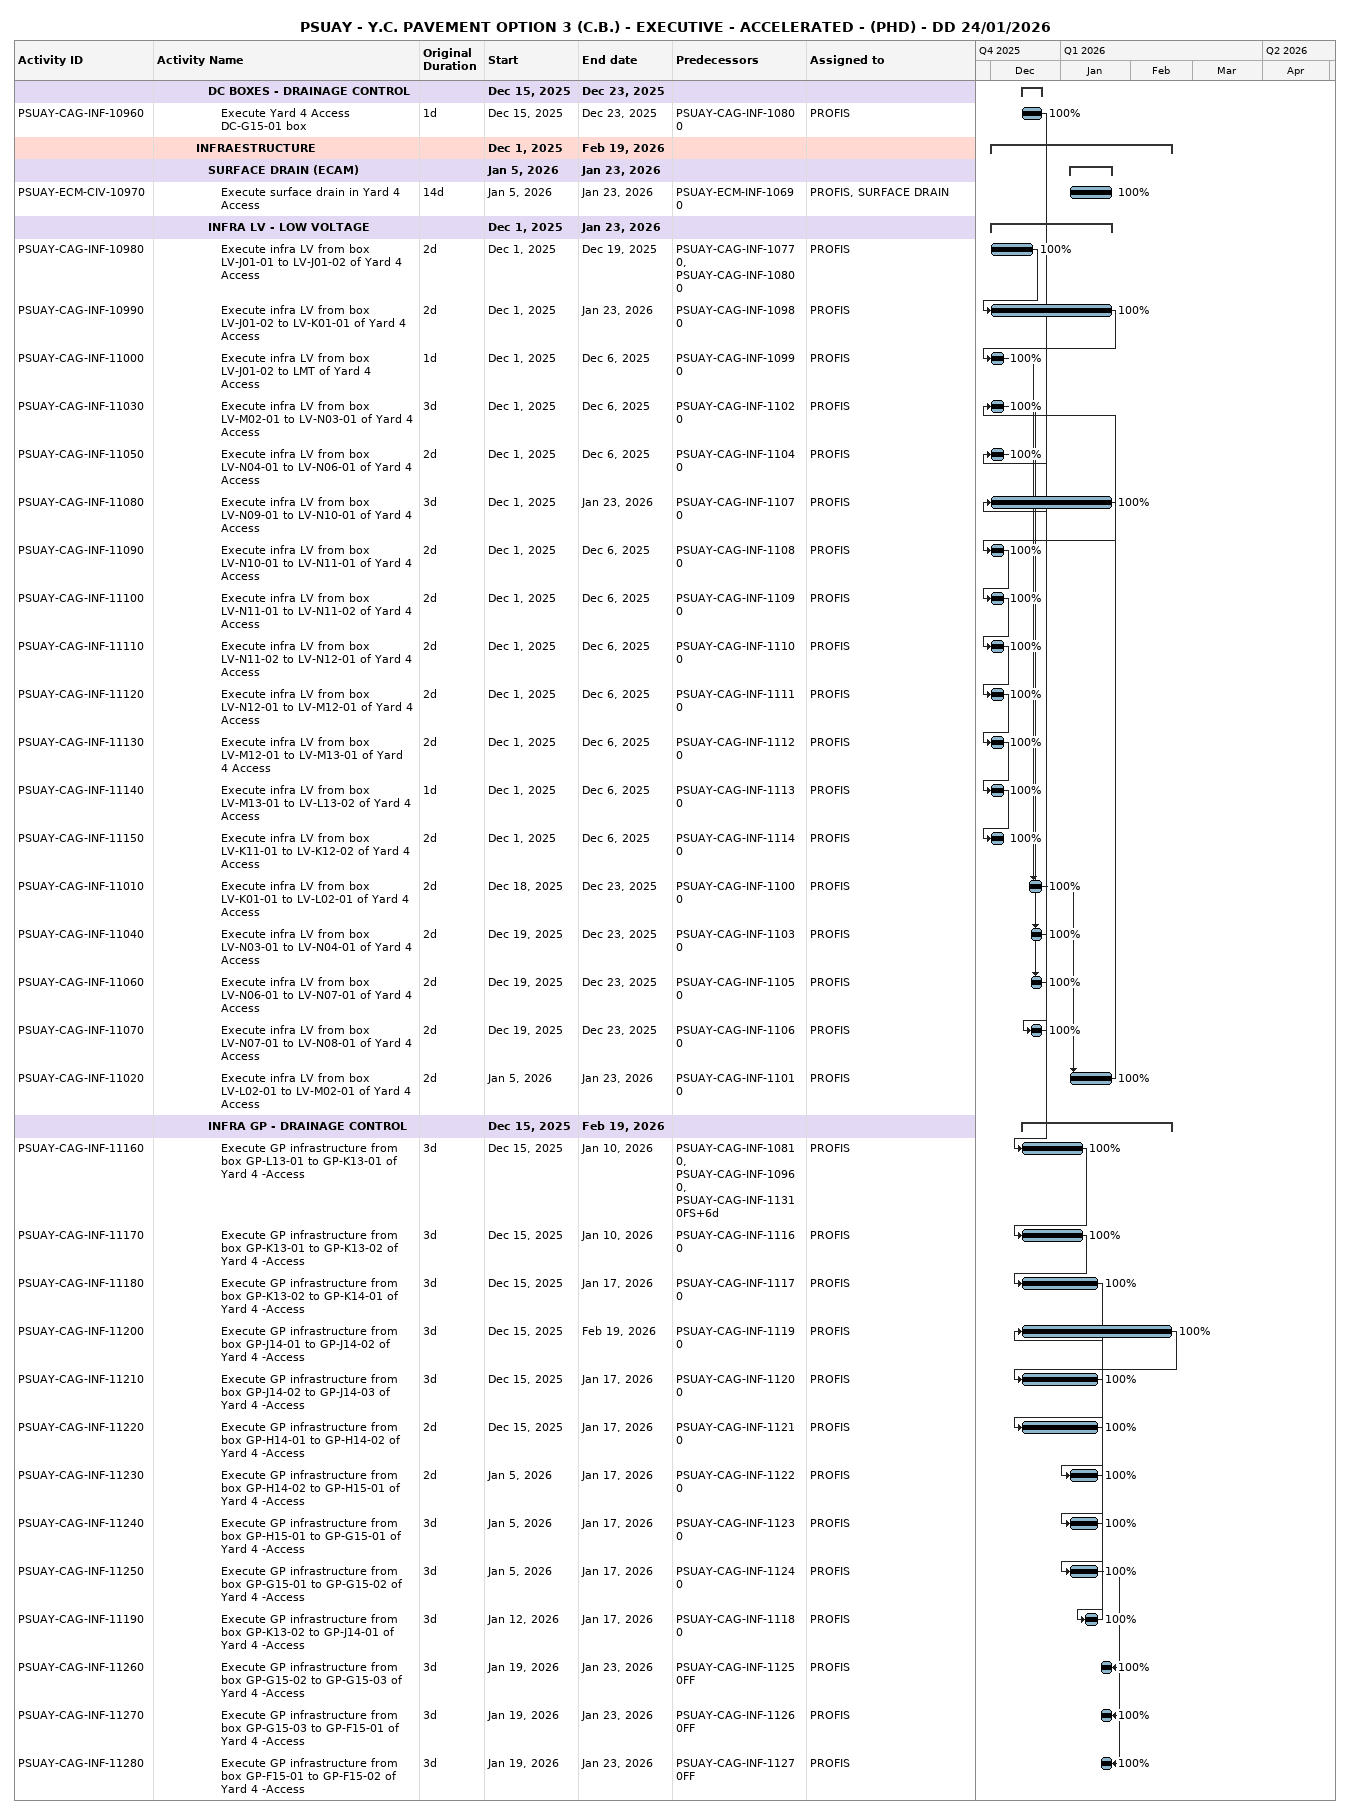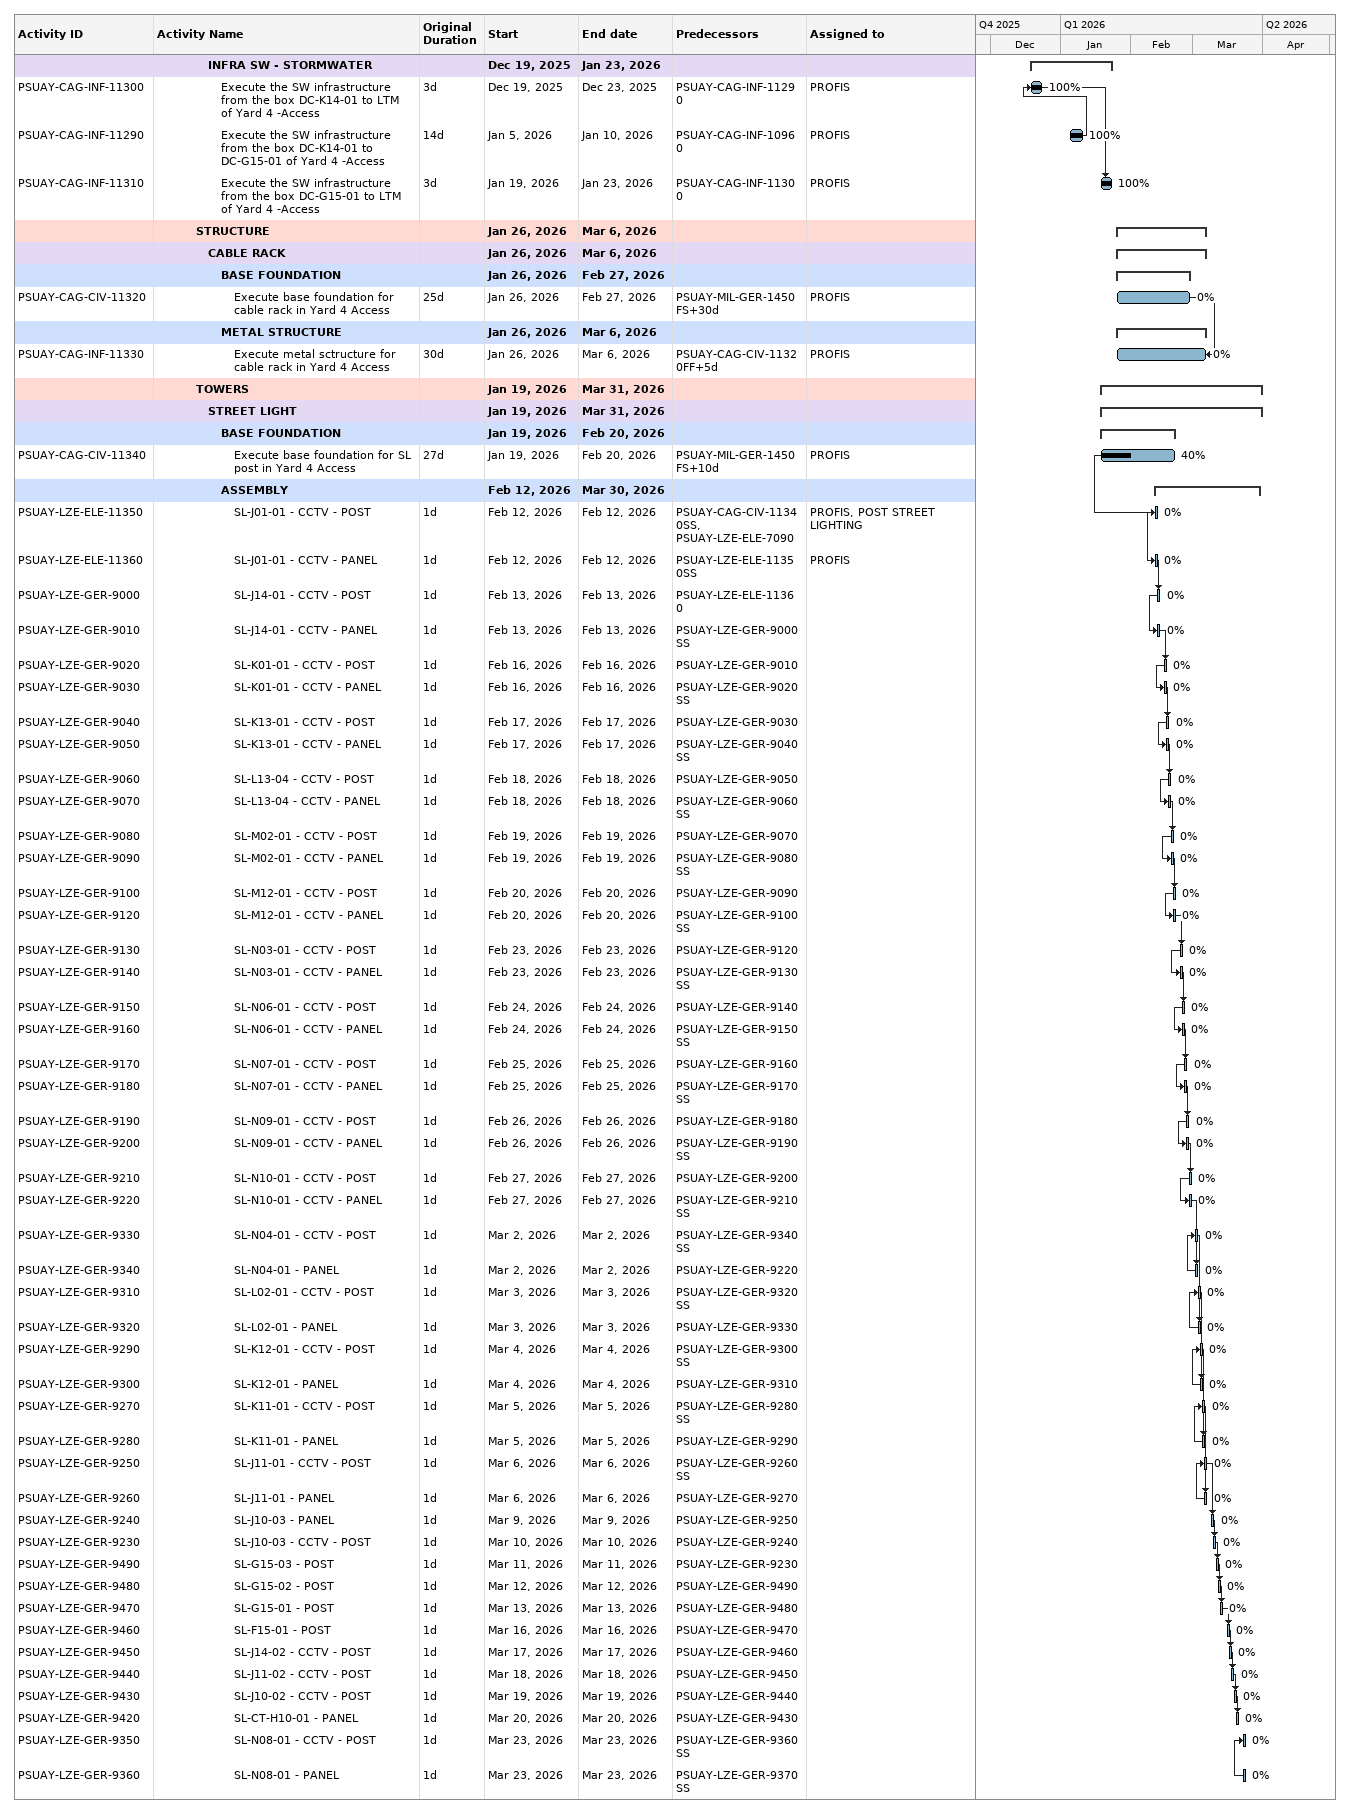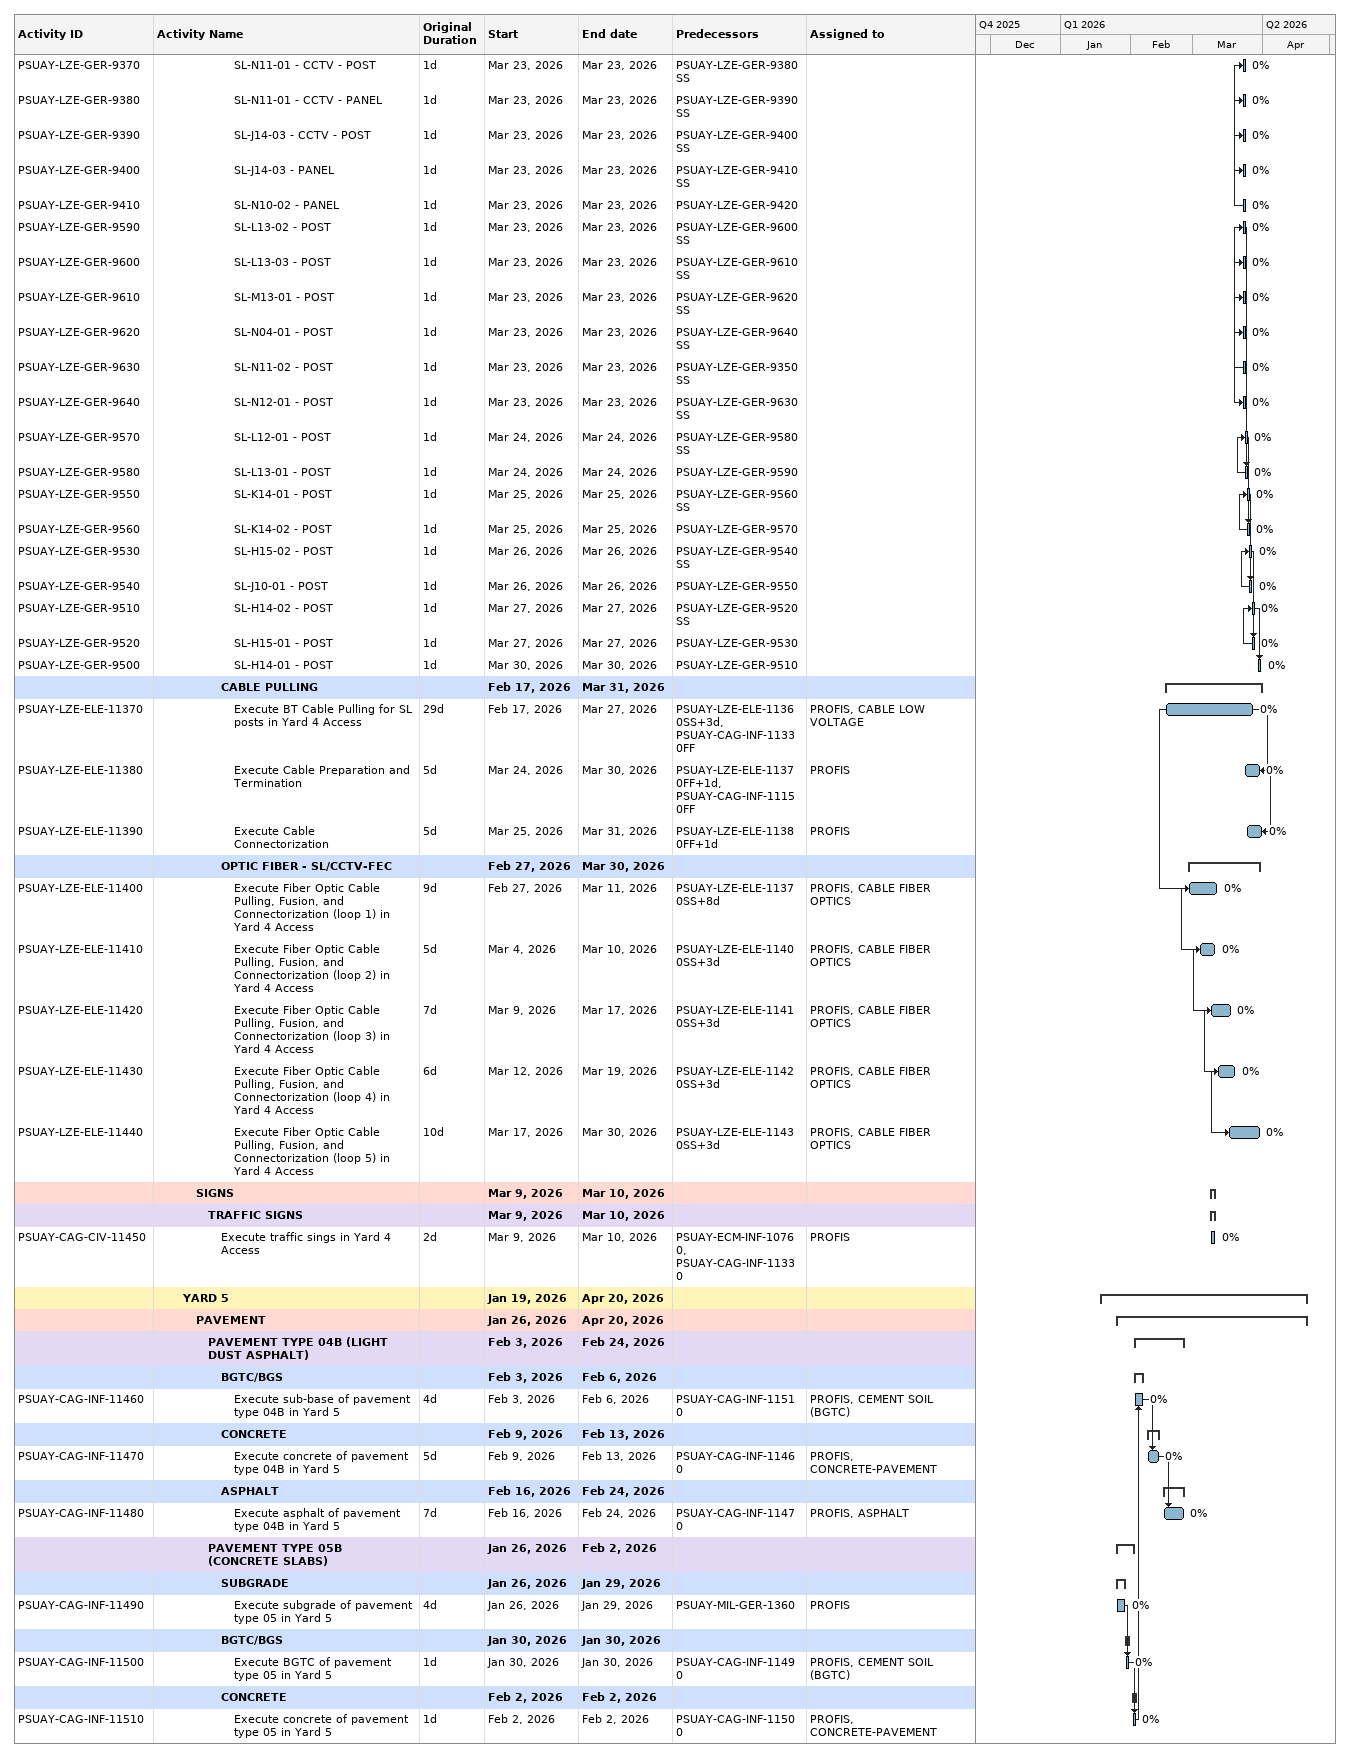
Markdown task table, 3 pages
PSUAY - Y.C. PAVEMENT OPTION 3 (C.B.) - EXECUTIVE - ACCELERATED - (PHD) - DD 24/01/2026

| ID | Level | Task | Original duration | Start | Finish | Predecessors | Resources | % complete |
|---|---|---|---|---|---|---|---|---|
|  | 5 | **DC BOXES - DRAINAGE CONTROL** |  | 2025-12-15 | 2025-12-23 |  |  |  |
| PSUAY-CAG-INF-10960 | 6 | Execute Yard 4 Access DC-G15-01 box | 1d | 2025-12-15 | 2025-12-23 | PSUAY-CAG-INF-10800 | PROFIS | 100 |
|  | 4 | **INFRAESTRUCTURE** |  | 2025-12-01 | 2026-02-19 |  |  |  |
|  | 5 | **SURFACE DRAIN (ECAM)** |  | 2026-01-05 | 2026-01-23 |  |  |  |
| PSUAY-ECM-CIV-10970 | 6 | Execute surface drain in Yard 4 Access | 14d | 2026-01-05 | 2026-01-23 | PSUAY-ECM-INF-10690 | PROFIS, SURFACE DRAIN | 100 |
|  | 5 | **INFRA LV - LOW VOLTAGE** |  | 2025-12-01 | 2026-01-23 |  |  |  |
| PSUAY-CAG-INF-10980 | 6 | Execute infra LV from box LV-J01-01 to LV-J01-02 of Yard 4 Access | 2d | 2025-12-01 | 2025-12-19 | PSUAY-CAG-INF-10770, PSUAY-CAG-INF-10800 | PROFIS | 100 |
| PSUAY-CAG-INF-10990 | 6 | Execute infra LV from box LV-J01-02 to LV-K01-01 of Yard 4 Access | 2d | 2025-12-01 | 2026-01-23 | PSUAY-CAG-INF-10980 | PROFIS | 100 |
| PSUAY-CAG-INF-11000 | 6 | Execute infra LV from box LV-J01-02 to LMT of Yard 4 Access | 1d | 2025-12-01 | 2025-12-06 | PSUAY-CAG-INF-10990 | PROFIS | 100 |
| PSUAY-CAG-INF-11030 | 6 | Execute infra LV from box LV-M02-01 to LV-N03-01 of Yard 4 Access | 3d | 2025-12-01 | 2025-12-06 | PSUAY-CAG-INF-11020 | PROFIS | 100 |
| PSUAY-CAG-INF-11050 | 6 | Execute infra LV from box LV-N04-01 to LV-N06-01 of Yard 4 Access | 2d | 2025-12-01 | 2025-12-06 | PSUAY-CAG-INF-11040 | PROFIS | 100 |
| PSUAY-CAG-INF-11080 | 6 | Execute infra LV from box LV-N09-01 to LV-N10-01 of Yard 4 Access | 3d | 2025-12-01 | 2026-01-23 | PSUAY-CAG-INF-11070 | PROFIS | 100 |
| PSUAY-CAG-INF-11090 | 6 | Execute infra LV from box LV-N10-01 to LV-N11-01 of Yard 4 Access | 2d | 2025-12-01 | 2025-12-06 | PSUAY-CAG-INF-11080 | PROFIS | 100 |
| PSUAY-CAG-INF-11100 | 6 | Execute infra LV from box LV-N11-01 to LV-N11-02 of Yard 4 Access | 2d | 2025-12-01 | 2025-12-06 | PSUAY-CAG-INF-11090 | PROFIS | 100 |
| PSUAY-CAG-INF-11110 | 6 | Execute infra LV from box LV-N11-02 to LV-N12-01 of Yard 4 Access | 2d | 2025-12-01 | 2025-12-06 | PSUAY-CAG-INF-11100 | PROFIS | 100 |
| PSUAY-CAG-INF-11120 | 6 | Execute infra LV from box LV-N12-01 to LV-M12-01 of Yard 4 Access | 2d | 2025-12-01 | 2025-12-06 | PSUAY-CAG-INF-11110 | PROFIS | 100 |
| PSUAY-CAG-INF-11130 | 6 | Execute infra LV from box LV-M12-01 to LV-M13-01 of Yard 4 Access | 2d | 2025-12-01 | 2025-12-06 | PSUAY-CAG-INF-11120 | PROFIS | 100 |
| PSUAY-CAG-INF-11140 | 6 | Execute infra LV from box LV-M13-01 to LV-L13-02 of Yard 4 Access | 1d | 2025-12-01 | 2025-12-06 | PSUAY-CAG-INF-11130 | PROFIS | 100 |
| PSUAY-CAG-INF-11150 | 6 | Execute infra LV from box LV-K11-01 to LV-K12-02 of Yard 4 Access | 2d | 2025-12-01 | 2025-12-06 | PSUAY-CAG-INF-11140 | PROFIS | 100 |
| PSUAY-CAG-INF-11010 | 6 | Execute infra LV from box LV-K01-01 to LV-L02-01 of Yard 4 Access | 2d | 2025-12-18 | 2025-12-23 | PSUAY-CAG-INF-11000 | PROFIS | 100 |
| PSUAY-CAG-INF-11040 | 6 | Execute infra LV from box LV-N03-01 to LV-N04-01 of Yard 4 Access | 2d | 2025-12-19 | 2025-12-23 | PSUAY-CAG-INF-11030 | PROFIS | 100 |
| PSUAY-CAG-INF-11060 | 6 | Execute infra LV from box LV-N06-01 to LV-N07-01 of Yard 4 Access | 2d | 2025-12-19 | 2025-12-23 | PSUAY-CAG-INF-11050 | PROFIS | 100 |
| PSUAY-CAG-INF-11070 | 6 | Execute infra LV from box LV-N07-01 to LV-N08-01 of Yard 4 Access | 2d | 2025-12-19 | 2025-12-23 | PSUAY-CAG-INF-11060 | PROFIS | 100 |
| PSUAY-CAG-INF-11020 | 6 | Execute infra LV from box LV-L02-01 to LV-M02-01 of Yard 4 Access | 2d | 2026-01-05 | 2026-01-23 | PSUAY-CAG-INF-11010 | PROFIS | 100 |
|  | 5 | **INFRA GP - DRAINAGE CONTROL** |  | 2025-12-15 | 2026-02-19 |  |  |  |
| PSUAY-CAG-INF-11160 | 6 | Execute GP infrastructure from box GP-L13-01 to GP-K13-01 of Yard 4 -Access | 3d | 2025-12-15 | 2026-01-10 | PSUAY-CAG-INF-10810, PSUAY-CAG-INF-10960, PSUAY-CAG-INF-11310FS+6d | PROFIS | 100 |
| PSUAY-CAG-INF-11170 | 6 | Execute GP infrastructure from box GP-K13-01 to GP-K13-02 of Yard 4 -Access | 3d | 2025-12-15 | 2026-01-10 | PSUAY-CAG-INF-11160 | PROFIS | 100 |
| PSUAY-CAG-INF-11180 | 6 | Execute GP infrastructure from box GP-K13-02 to GP-K14-01 of Yard 4 -Access | 3d | 2025-12-15 | 2026-01-17 | PSUAY-CAG-INF-11170 | PROFIS | 100 |
| PSUAY-CAG-INF-11200 | 6 | Execute GP infrastructure from box GP-J14-01 to GP-J14-02 of Yard 4 -Access | 3d | 2025-12-15 | 2026-02-19 | PSUAY-CAG-INF-11190 | PROFIS | 100 |
| PSUAY-CAG-INF-11210 | 6 | Execute GP infrastructure from box GP-J14-02 to GP-J14-03 of Yard 4 -Access | 3d | 2025-12-15 | 2026-01-17 | PSUAY-CAG-INF-11200 | PROFIS | 100 |
| PSUAY-CAG-INF-11220 | 6 | Execute GP infrastructure from box GP-H14-01 to GP-H14-02 of Yard 4 -Access | 2d | 2025-12-15 | 2026-01-17 | PSUAY-CAG-INF-11210 | PROFIS | 100 |
| PSUAY-CAG-INF-11230 | 6 | Execute GP infrastructure from box GP-H14-02 to GP-H15-01 of Yard 4 -Access | 2d | 2026-01-05 | 2026-01-17 | PSUAY-CAG-INF-11220 | PROFIS | 100 |
| PSUAY-CAG-INF-11240 | 6 | Execute GP infrastructure from box GP-H15-01 to GP-G15-01 of Yard 4 -Access | 3d | 2026-01-05 | 2026-01-17 | PSUAY-CAG-INF-11230 | PROFIS | 100 |
| PSUAY-CAG-INF-11250 | 6 | Execute GP infrastructure from box GP-G15-01 to GP-G15-02 of Yard 4 -Access | 3d | 2026-01-05 | 2026-01-17 | PSUAY-CAG-INF-11240 | PROFIS | 100 |
| PSUAY-CAG-INF-11190 | 6 | Execute GP infrastructure from box GP-K13-02 to GP-J14-01 of Yard 4 -Access | 3d | 2026-01-12 | 2026-01-17 | PSUAY-CAG-INF-11180 | PROFIS | 100 |
| PSUAY-CAG-INF-11260 | 6 | Execute GP infrastructure from box GP-G15-02 to GP-G15-03 of Yard 4 -Access | 3d | 2026-01-19 | 2026-01-23 | PSUAY-CAG-INF-11250FF | PROFIS | 100 |
| PSUAY-CAG-INF-11270 | 6 | Execute GP infrastructure from box GP-G15-03 to GP-F15-01 of Yard 4 -Access | 3d | 2026-01-19 | 2026-01-23 | PSUAY-CAG-INF-11260FF | PROFIS | 100 |
| PSUAY-CAG-INF-11280 | 6 | Execute GP infrastructure from box GP-F15-01 to GP-F15-02 of Yard 4 -Access | 3d | 2026-01-19 | 2026-01-23 | PSUAY-CAG-INF-11270FF | PROFIS | 100 |
|  | 5 | **INFRA SW - STORMWATER** |  | 2025-12-19 | 2026-01-23 |  |  |  |
| PSUAY-CAG-INF-11300 | 6 | Execute the SW infrastructure from the box DC-K14-01 to LTM of Yard 4 -Access | 3d | 2025-12-19 | 2025-12-23 | PSUAY-CAG-INF-11290 | PROFIS | 100 |
| PSUAY-CAG-INF-11290 | 6 | Execute the SW infrastructure from the box DC-K14-01 to DC-G15-01 of Yard 4 -Access | 14d | 2026-01-05 | 2026-01-10 | PSUAY-CAG-INF-10960 | PROFIS | 100 |
| PSUAY-CAG-INF-11310 | 6 | Execute the SW infrastructure from the box DC-G15-01 to LTM of Yard 4 -Access | 3d | 2026-01-19 | 2026-01-23 | PSUAY-CAG-INF-11300 | PROFIS | 100 |
|  | 4 | **STRUCTURE** |  | 2026-01-26 | 2026-03-06 |  |  |  |
|  | 5 | **CABLE RACK** |  | 2026-01-26 | 2026-03-06 |  |  |  |
|  | 6 | **BASE FOUNDATION** |  | 2026-01-26 | 2026-02-27 |  |  |  |
| PSUAY-CAG-CIV-11320 | 7 | Execute base foundation for cable rack in Yard 4 Access | 25d | 2026-01-26 | 2026-02-27 | PSUAY-MIL-GER-1450FS+30d | PROFIS | 0 |
|  | 6 | **METAL STRUCTURE** |  | 2026-01-26 | 2026-03-06 |  |  |  |
| PSUAY-CAG-INF-11330 | 7 | Execute metal sctructure for cable rack in Yard 4 Access | 30d | 2026-01-26 | 2026-03-06 | PSUAY-CAG-CIV-11320FF+5d | PROFIS | 0 |
|  | 4 | **TOWERS** |  | 2026-01-19 | 2026-03-31 |  |  |  |
|  | 5 | **STREET LIGHT** |  | 2026-01-19 | 2026-03-31 |  |  |  |
|  | 6 | **BASE FOUNDATION** |  | 2026-01-19 | 2026-02-20 |  |  |  |
| PSUAY-CAG-CIV-11340 | 7 | Execute base foundation for SL post in Yard 4 Access | 27d | 2026-01-19 | 2026-02-20 | PSUAY-MIL-GER-1450FS+10d | PROFIS | 40 |
|  | 6 | **ASSEMBLY** |  | 2026-02-12 | 2026-03-30 |  |  |  |
| PSUAY-LZE-ELE-11350 | 7 | SL-J01-01 - CCTV - POST | 1d | 2026-02-12 | 2026-02-12 | PSUAY-CAG-CIV-11340SS, PSUAY-LZE-ELE-7090 | PROFIS, POST STREET LIGHTING | 0 |
| PSUAY-LZE-ELE-11360 | 7 | SL-J01-01 - CCTV - PANEL | 1d | 2026-02-12 | 2026-02-12 | PSUAY-LZE-ELE-11350SS | PROFIS | 0 |
| PSUAY-LZE-GER-9000 | 7 | SL-J14-01 - CCTV - POST | 1d | 2026-02-13 | 2026-02-13 | PSUAY-LZE-ELE-11360 |  | 0 |
| PSUAY-LZE-GER-9010 | 7 | SL-J14-01 - CCTV - PANEL | 1d | 2026-02-13 | 2026-02-13 | PSUAY-LZE-GER-9000SS |  | 0 |
| PSUAY-LZE-GER-9020 | 7 | SL-K01-01 - CCTV - POST | 1d | 2026-02-16 | 2026-02-16 | PSUAY-LZE-GER-9010 |  | 0 |
| PSUAY-LZE-GER-9030 | 7 | SL-K01-01 - CCTV - PANEL | 1d | 2026-02-16 | 2026-02-16 | PSUAY-LZE-GER-9020SS |  | 0 |
| PSUAY-LZE-GER-9040 | 7 | SL-K13-01 - CCTV - POST | 1d | 2026-02-17 | 2026-02-17 | PSUAY-LZE-GER-9030 |  | 0 |
| PSUAY-LZE-GER-9050 | 7 | SL-K13-01 - CCTV - PANEL | 1d | 2026-02-17 | 2026-02-17 | PSUAY-LZE-GER-9040SS |  | 0 |
| PSUAY-LZE-GER-9060 | 7 | SL-L13-04 - CCTV - POST | 1d | 2026-02-18 | 2026-02-18 | PSUAY-LZE-GER-9050 |  | 0 |
| PSUAY-LZE-GER-9070 | 7 | SL-L13-04 - CCTV - PANEL | 1d | 2026-02-18 | 2026-02-18 | PSUAY-LZE-GER-9060SS |  | 0 |
| PSUAY-LZE-GER-9080 | 7 | SL-M02-01 - CCTV - POST | 1d | 2026-02-19 | 2026-02-19 | PSUAY-LZE-GER-9070 |  | 0 |
| PSUAY-LZE-GER-9090 | 7 | SL-M02-01 - CCTV - PANEL | 1d | 2026-02-19 | 2026-02-19 | PSUAY-LZE-GER-9080SS |  | 0 |
| PSUAY-LZE-GER-9100 | 7 | SL-M12-01 - CCTV - POST | 1d | 2026-02-20 | 2026-02-20 | PSUAY-LZE-GER-9090 |  | 0 |
| PSUAY-LZE-GER-9120 | 7 | SL-M12-01 - CCTV - PANEL | 1d | 2026-02-20 | 2026-02-20 | PSUAY-LZE-GER-9100SS |  | 0 |
| PSUAY-LZE-GER-9130 | 7 | SL-N03-01 - CCTV - POST | 1d | 2026-02-23 | 2026-02-23 | PSUAY-LZE-GER-9120 |  | 0 |
| PSUAY-LZE-GER-9140 | 7 | SL-N03-01 - CCTV - PANEL | 1d | 2026-02-23 | 2026-02-23 | PSUAY-LZE-GER-9130SS |  | 0 |
| PSUAY-LZE-GER-9150 | 7 | SL-N06-01 - CCTV - POST | 1d | 2026-02-24 | 2026-02-24 | PSUAY-LZE-GER-9140 |  | 0 |
| PSUAY-LZE-GER-9160 | 7 | SL-N06-01 - CCTV - PANEL | 1d | 2026-02-24 | 2026-02-24 | PSUAY-LZE-GER-9150SS |  | 0 |
| PSUAY-LZE-GER-9170 | 7 | SL-N07-01 - CCTV - POST | 1d | 2026-02-25 | 2026-02-25 | PSUAY-LZE-GER-9160 |  | 0 |
| PSUAY-LZE-GER-9180 | 7 | SL-N07-01 - CCTV - PANEL | 1d | 2026-02-25 | 2026-02-25 | PSUAY-LZE-GER-9170SS |  | 0 |
| PSUAY-LZE-GER-9190 | 7 | SL-N09-01 - CCTV - POST | 1d | 2026-02-26 | 2026-02-26 | PSUAY-LZE-GER-9180 |  | 0 |
| PSUAY-LZE-GER-9200 | 7 | SL-N09-01 - CCTV - PANEL | 1d | 2026-02-26 | 2026-02-26 | PSUAY-LZE-GER-9190SS |  | 0 |
| PSUAY-LZE-GER-9210 | 7 | SL-N10-01 - CCTV - POST | 1d | 2026-02-27 | 2026-02-27 | PSUAY-LZE-GER-9200 |  | 0 |
| PSUAY-LZE-GER-9220 | 7 | SL-N10-01 - CCTV - PANEL | 1d | 2026-02-27 | 2026-02-27 | PSUAY-LZE-GER-9210SS |  | 0 |
| PSUAY-LZE-GER-9330 | 7 | SL-N04-01 - CCTV - POST | 1d | 2026-03-02 | 2026-03-02 | PSUAY-LZE-GER-9340SS |  | 0 |
| PSUAY-LZE-GER-9340 | 7 | SL-N04-01 - PANEL | 1d | 2026-03-02 | 2026-03-02 | PSUAY-LZE-GER-9220 |  | 0 |
| PSUAY-LZE-GER-9310 | 7 | SL-L02-01 - CCTV - POST | 1d | 2026-03-03 | 2026-03-03 | PSUAY-LZE-GER-9320SS |  | 0 |
| PSUAY-LZE-GER-9320 | 7 | SL-L02-01 - PANEL | 1d | 2026-03-03 | 2026-03-03 | PSUAY-LZE-GER-9330 |  | 0 |
| PSUAY-LZE-GER-9290 | 7 | SL-K12-01 - CCTV - POST | 1d | 2026-03-04 | 2026-03-04 | PSUAY-LZE-GER-9300SS |  | 0 |
| PSUAY-LZE-GER-9300 | 7 | SL-K12-01 - PANEL | 1d | 2026-03-04 | 2026-03-04 | PSUAY-LZE-GER-9310 |  | 0 |
| PSUAY-LZE-GER-9270 | 7 | SL-K11-01 - CCTV - POST | 1d | 2026-03-05 | 2026-03-05 | PSUAY-LZE-GER-9280SS |  | 0 |
| PSUAY-LZE-GER-9280 | 7 | SL-K11-01 - PANEL | 1d | 2026-03-05 | 2026-03-05 | PSUAY-LZE-GER-9290 |  | 0 |
| PSUAY-LZE-GER-9250 | 7 | SL-J11-01 - CCTV - POST | 1d | 2026-03-06 | 2026-03-06 | PSUAY-LZE-GER-9260SS |  | 0 |
| PSUAY-LZE-GER-9260 | 7 | SL-J11-01 - PANEL | 1d | 2026-03-06 | 2026-03-06 | PSUAY-LZE-GER-9270 |  | 0 |
| PSUAY-LZE-GER-9240 | 7 | SL-J10-03 - PANEL | 1d | 2026-03-09 | 2026-03-09 | PSUAY-LZE-GER-9250 |  | 0 |
| PSUAY-LZE-GER-9230 | 7 | SL-J10-03 - CCTV - POST | 1d | 2026-03-10 | 2026-03-10 | PSUAY-LZE-GER-9240 |  | 0 |
| PSUAY-LZE-GER-9490 | 7 | SL-G15-03 - POST | 1d | 2026-03-11 | 2026-03-11 | PSUAY-LZE-GER-9230 |  | 0 |
| PSUAY-LZE-GER-9480 | 7 | SL-G15-02 - POST | 1d | 2026-03-12 | 2026-03-12 | PSUAY-LZE-GER-9490 |  | 0 |
| PSUAY-LZE-GER-9470 | 7 | SL-G15-01 - POST | 1d | 2026-03-13 | 2026-03-13 | PSUAY-LZE-GER-9480 |  | 0 |
| PSUAY-LZE-GER-9460 | 7 | SL-F15-01 - POST | 1d | 2026-03-16 | 2026-03-16 | PSUAY-LZE-GER-9470 |  | 0 |
| PSUAY-LZE-GER-9450 | 7 | SL-J14-02 - CCTV - POST | 1d | 2026-03-17 | 2026-03-17 | PSUAY-LZE-GER-9460 |  | 0 |
| PSUAY-LZE-GER-9440 | 7 | SL-J11-02 - CCTV - POST | 1d | 2026-03-18 | 2026-03-18 | PSUAY-LZE-GER-9450 |  | 0 |
| PSUAY-LZE-GER-9430 | 7 | SL-J10-02 - CCTV - POST | 1d | 2026-03-19 | 2026-03-19 | PSUAY-LZE-GER-9440 |  | 0 |
| PSUAY-LZE-GER-9420 | 7 | SL-CT-H10-01 - PANEL | 1d | 2026-03-20 | 2026-03-20 | PSUAY-LZE-GER-9430 |  | 0 |
| PSUAY-LZE-GER-9350 | 7 | SL-N08-01 - CCTV - POST | 1d | 2026-03-23 | 2026-03-23 | PSUAY-LZE-GER-9360SS |  | 0 |
| PSUAY-LZE-GER-9360 | 7 | SL-N08-01 - PANEL | 1d | 2026-03-23 | 2026-03-23 | PSUAY-LZE-GER-9370SS |  | 0 |
| PSUAY-LZE-GER-9370 | 7 | SL-N11-01 - CCTV - POST | 1d | 2026-03-23 | 2026-03-23 | PSUAY-LZE-GER-9380SS |  | 0 |
| PSUAY-LZE-GER-9380 | 7 | SL-N11-01 - CCTV - PANEL | 1d | 2026-03-23 | 2026-03-23 | PSUAY-LZE-GER-9390SS |  | 0 |
| PSUAY-LZE-GER-9390 | 7 | SL-J14-03 - CCTV - POST | 1d | 2026-03-23 | 2026-03-23 | PSUAY-LZE-GER-9400SS |  | 0 |
| PSUAY-LZE-GER-9400 | 7 | SL-J14-03 - PANEL | 1d | 2026-03-23 | 2026-03-23 | PSUAY-LZE-GER-9410SS |  | 0 |
| PSUAY-LZE-GER-9410 | 7 | SL-N10-02 - PANEL | 1d | 2026-03-23 | 2026-03-23 | PSUAY-LZE-GER-9420 |  | 0 |
| PSUAY-LZE-GER-9590 | 7 | SL-L13-02 - POST | 1d | 2026-03-23 | 2026-03-23 | PSUAY-LZE-GER-9600SS |  | 0 |
| PSUAY-LZE-GER-9600 | 7 | SL-L13-03 - POST | 1d | 2026-03-23 | 2026-03-23 | PSUAY-LZE-GER-9610SS |  | 0 |
| PSUAY-LZE-GER-9610 | 7 | SL-M13-01 - POST | 1d | 2026-03-23 | 2026-03-23 | PSUAY-LZE-GER-9620SS |  | 0 |
| PSUAY-LZE-GER-9620 | 7 | SL-N04-01 - POST | 1d | 2026-03-23 | 2026-03-23 | PSUAY-LZE-GER-9640SS |  | 0 |
| PSUAY-LZE-GER-9630 | 7 | SL-N11-02 - POST | 1d | 2026-03-23 | 2026-03-23 | PSUAY-LZE-GER-9350SS |  | 0 |
| PSUAY-LZE-GER-9640 | 7 | SL-N12-01 - POST | 1d | 2026-03-23 | 2026-03-23 | PSUAY-LZE-GER-9630SS |  | 0 |
| PSUAY-LZE-GER-9570 | 7 | SL-L12-01 - POST | 1d | 2026-03-24 | 2026-03-24 | PSUAY-LZE-GER-9580SS |  | 0 |
| PSUAY-LZE-GER-9580 | 7 | SL-L13-01 - POST | 1d | 2026-03-24 | 2026-03-24 | PSUAY-LZE-GER-9590 |  | 0 |
| PSUAY-LZE-GER-9550 | 7 | SL-K14-01 - POST | 1d | 2026-03-25 | 2026-03-25 | PSUAY-LZE-GER-9560SS |  | 0 |
| PSUAY-LZE-GER-9560 | 7 | SL-K14-02 - POST | 1d | 2026-03-25 | 2026-03-25 | PSUAY-LZE-GER-9570 |  | 0 |
| PSUAY-LZE-GER-9530 | 7 | SL-H15-02 - POST | 1d | 2026-03-26 | 2026-03-26 | PSUAY-LZE-GER-9540SS |  | 0 |
| PSUAY-LZE-GER-9540 | 7 | SL-J10-01 - POST | 1d | 2026-03-26 | 2026-03-26 | PSUAY-LZE-GER-9550 |  | 0 |
| PSUAY-LZE-GER-9510 | 7 | SL-H14-02 - POST | 1d | 2026-03-27 | 2026-03-27 | PSUAY-LZE-GER-9520SS |  | 0 |
| PSUAY-LZE-GER-9520 | 7 | SL-H15-01 - POST | 1d | 2026-03-27 | 2026-03-27 | PSUAY-LZE-GER-9530 |  | 0 |
| PSUAY-LZE-GER-9500 | 7 | SL-H14-01 - POST | 1d | 2026-03-30 | 2026-03-30 | PSUAY-LZE-GER-9510 |  | 0 |
|  | 6 | **CABLE PULLING** |  | 2026-02-17 | 2026-03-31 |  |  |  |
| PSUAY-LZE-ELE-11370 | 7 | Execute BT Cable Pulling for SL posts in Yard 4 Access | 29d | 2026-02-17 | 2026-03-27 | PSUAY-LZE-ELE-11360SS+3d, PSUAY-CAG-INF-11330FF | PROFIS, CABLE LOW VOLTAGE | 0 |
| PSUAY-LZE-ELE-11380 | 7 | Execute Cable Preparation and Termination | 5d | 2026-03-24 | 2026-03-30 | PSUAY-LZE-ELE-11370FF+1d, PSUAY-CAG-INF-11150FF | PROFIS | 0 |
| PSUAY-LZE-ELE-11390 | 7 | Execute Cable Connectorization | 5d | 2026-03-25 | 2026-03-31 | PSUAY-LZE-ELE-11380FF+1d | PROFIS | 0 |
|  | 6 | **OPTIC FIBER - SL/CCTV-FEC** |  | 2026-02-27 | 2026-03-30 |  |  |  |
| PSUAY-LZE-ELE-11400 | 7 | Execute Fiber Optic Cable Pulling, Fusion, and Connectorization (loop 1) in Yard 4 Access | 9d | 2026-02-27 | 2026-03-11 | PSUAY-LZE-ELE-11370SS+8d | PROFIS, CABLE FIBER OPTICS | 0 |
| PSUAY-LZE-ELE-11410 | 7 | Execute Fiber Optic Cable Pulling, Fusion, and Connectorization (loop 2) in Yard 4 Access | 5d | 2026-03-04 | 2026-03-10 | PSUAY-LZE-ELE-11400SS+3d | PROFIS, CABLE FIBER OPTICS | 0 |
| PSUAY-LZE-ELE-11420 | 7 | Execute Fiber Optic Cable Pulling, Fusion, and Connectorization (loop 3) in Yard 4 Access | 7d | 2026-03-09 | 2026-03-17 | PSUAY-LZE-ELE-11410SS+3d | PROFIS, CABLE FIBER OPTICS | 0 |
| PSUAY-LZE-ELE-11430 | 7 | Execute Fiber Optic Cable Pulling, Fusion, and Connectorization (loop 4) in Yard 4 Access | 6d | 2026-03-12 | 2026-03-19 | PSUAY-LZE-ELE-11420SS+3d | PROFIS, CABLE FIBER OPTICS | 0 |
| PSUAY-LZE-ELE-11440 | 7 | Execute Fiber Optic Cable Pulling, Fusion, and Connectorization (loop 5) in Yard 4 Access | 10d | 2026-03-17 | 2026-03-30 | PSUAY-LZE-ELE-11430SS+3d | PROFIS, CABLE FIBER OPTICS | 0 |
|  | 4 | **SIGNS** |  | 2026-03-09 | 2026-03-10 |  |  |  |
|  | 5 | **TRAFFIC SIGNS** |  | 2026-03-09 | 2026-03-10 |  |  |  |
| PSUAY-CAG-CIV-11450 | 6 | Execute traffic sings in Yard 4 Access | 2d | 2026-03-09 | 2026-03-10 | PSUAY-ECM-INF-10760, PSUAY-CAG-INF-11330 | PROFIS | 0 |
|  | 3 | **YARD 5** |  | 2026-01-19 | 2026-04-20 |  |  |  |
|  | 4 | **PAVEMENT** |  | 2026-01-26 | 2026-04-20 |  |  |  |
|  | 5 | **PAVEMENT TYPE 04B (LIGHT DUST ASPHALT)** |  | 2026-02-03 | 2026-02-24 |  |  |  |
|  | 6 | **BGTC/BGS** |  | 2026-02-03 | 2026-02-06 |  |  |  |
| PSUAY-CAG-INF-11460 | 7 | Execute sub-base of pavement type 04B in Yard 5 | 4d | 2026-02-03 | 2026-02-06 | PSUAY-CAG-INF-11510 | PROFIS, CEMENT SOIL (BGTC) | 0 |
|  | 6 | **CONCRETE** |  | 2026-02-09 | 2026-02-13 |  |  |  |
| PSUAY-CAG-INF-11470 | 7 | Execute concrete of pavement type 04B in Yard 5 | 5d | 2026-02-09 | 2026-02-13 | PSUAY-CAG-INF-11460 | PROFIS, CONCRETE-PAVEMENT | 0 |
|  | 6 | **ASPHALT** |  | 2026-02-16 | 2026-02-24 |  |  |  |
| PSUAY-CAG-INF-11480 | 7 | Execute asphalt of pavement type 04B in Yard 5 | 7d | 2026-02-16 | 2026-02-24 | PSUAY-CAG-INF-11470 | PROFIS, ASPHALT | 0 |
|  | 5 | **PAVEMENT TYPE 05B (CONCRETE SLABS)** |  | 2026-01-26 | 2026-02-02 |  |  |  |
|  | 6 | **SUBGRADE** |  | 2026-01-26 | 2026-01-29 |  |  |  |
| PSUAY-CAG-INF-11490 | 7 | Execute subgrade of pavement type 05 in Yard 5 | 4d | 2026-01-26 | 2026-01-29 | PSUAY-MIL-GER-1360 | PROFIS | 0 |
|  | 6 | **BGTC/BGS** |  | 2026-01-30 | 2026-01-30 |  |  |  |
| PSUAY-CAG-INF-11500 | 7 | Execute BGTC of pavement type 05 in Yard 5 | 1d | 2026-01-30 | 2026-01-30 | PSUAY-CAG-INF-11490 | PROFIS, CEMENT SOIL (BGTC) | 0 |
|  | 6 | **CONCRETE** |  | 2026-02-02 | 2026-02-02 |  |  |  |
| PSUAY-CAG-INF-11510 | 7 | Execute concrete of pavement type 05 in Yard 5 | 1d | 2026-02-02 | 2026-02-02 | PSUAY-CAG-INF-11500 | PROFIS, CONCRETE-PAVEMENT | 0 |
